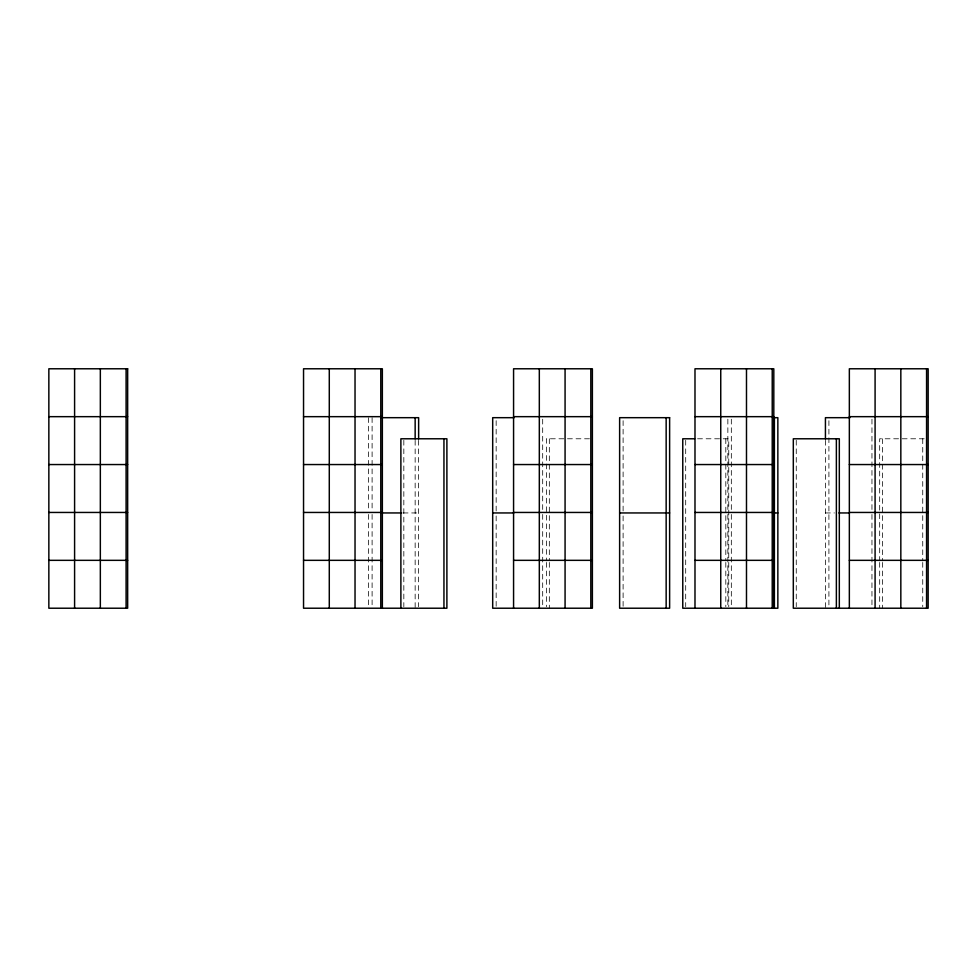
<?xml version="1.0" encoding="UTF-8"?>
<svg xmlns="http://www.w3.org/2000/svg" width="977" height="977" viewBox="0 0 977 977"><rect width="100%" height="100%" fill="white"/><g stroke="black" fill="none" stroke-linecap="round" stroke-linejoin="round"><path stroke-width="0.73" stroke-dasharray="4.88 3.66" d="M589.449 438.783L546.387 438.783L546.387 560.908M697.578 438.783L728.757 438.783L728.757 560.908M924.193 438.783L879.679 438.783L879.679 560.908M403.147 512.949L418.632 512.949M825.431 512.949L834.443 512.949M922.74 438.783L922.74 560.908M922.74 562.434L922.74 606.693M882.622 438.783L882.622 560.908M882.622 562.434L882.622 608.219M879.679 562.434L879.679 608.219M871.96 419.194L871.96 509.921M871.96 514.464L871.96 608.219M828.911 420.696L828.911 606.717M825.431 440.358L825.431 608.219M796.255 440.309L796.255 606.693M731.321 419.194L731.321 509.921M731.321 514.464L731.321 606.717M728.757 562.434L728.757 606.693M727.853 419.194L727.853 509.921M727.853 514.464L727.853 608.219M725.813 438.783L725.813 560.908M725.813 562.434L725.813 606.693M685.695 440.309L685.695 606.693M623.106 420.696L623.106 511.435M623.106 515.978L623.106 606.717M549.33 438.783L549.33 560.908M549.33 562.434L549.33 608.219M546.387 562.434L546.387 606.693M542.687 419.194L542.687 509.921M542.687 514.464L542.687 606.717M496.157 420.696L496.157 511.435M496.157 515.978L496.157 606.717M418.632 440.358L418.632 606.717M415.152 440.358L415.152 608.219M403.831 440.309L403.831 606.693M372.103 417.68L372.103 509.921M372.103 514.464L372.103 606.717M368.622 417.68L368.622 509.921M368.622 514.464L368.622 608.219"/><path stroke-width="1.47" d="M48.85 416.666L127.657 416.666M303.542 416.666L382.349 416.666M513.572 416.666L592.38 416.666M694.989 416.666L773.808 416.666M849.343 416.666L928.15 416.666M381.103 417.68L418.632 417.68L418.632 438.844M514.171 417.68L492.689 417.68L492.689 608.219L592.38 608.219L592.38 368.781L513.572 368.781L513.572 608.219M773.344 417.68L777.851 417.68L777.851 608.219L682.764 608.219L682.764 438.783L694.635 438.783M849.917 417.68L825.431 417.68L825.431 438.844M48.85 464.551L127.657 464.551M303.542 464.551L382.349 464.551M513.572 464.551L592.38 464.551M694.989 464.551L773.808 464.551M849.343 464.551L928.15 464.551M48.85 512.449L127.657 512.449M303.542 512.449L382.349 512.449M513.572 512.449L592.38 512.449M694.989 512.449L773.808 512.449M849.343 512.449L928.15 512.449M382.141 512.949L401.645 512.949M492.689 512.949L513.694 512.949M619.626 512.949L669.624 512.949M774.382 512.949L777.851 512.949M838.938 512.949L849.44 512.949M48.85 560.334L127.657 560.334M303.542 560.334L382.349 560.334M513.572 560.334L592.38 560.334M694.989 560.334L773.808 560.334M849.343 560.334L928.15 560.334M926.575 368.781L926.575 608.219M900.831 368.781L900.831 608.219M875.087 368.781L875.087 608.219M849.343 608.219L849.343 368.781L928.15 368.781L928.15 608.219L793.312 608.219L793.312 438.783L839.316 438.783L839.316 608.219M836.373 438.783L836.373 608.219M774.382 417.68L774.382 608.219M773.808 608.219L773.808 368.781L694.989 368.781L694.989 608.219M772.233 368.781L772.233 608.219M746.489 368.781L746.489 608.219M720.745 368.781L720.745 608.219M666.155 417.68L666.155 608.219M590.816 368.781L590.816 608.219M565.072 368.781L565.072 608.219M539.316 368.781L539.316 608.219M443.949 438.783L443.949 608.219M415.152 417.68L415.152 438.844M400.888 608.219L400.888 438.783L446.892 438.783L446.892 608.219L303.542 608.219L303.542 368.781L382.349 368.781L382.349 608.219M380.786 368.781L380.786 608.219M355.03 368.781L355.03 608.219M329.286 368.781L329.286 608.219M126.094 368.781L126.094 608.219M100.338 368.781L100.338 608.219M74.594 368.781L74.594 608.219M127.657 368.781L48.85 368.781L48.85 608.219L127.657 608.219L127.657 368.781M669.624 417.68L619.626 417.68L619.626 608.219L669.624 608.219L669.624 417.68"/></g></svg>
